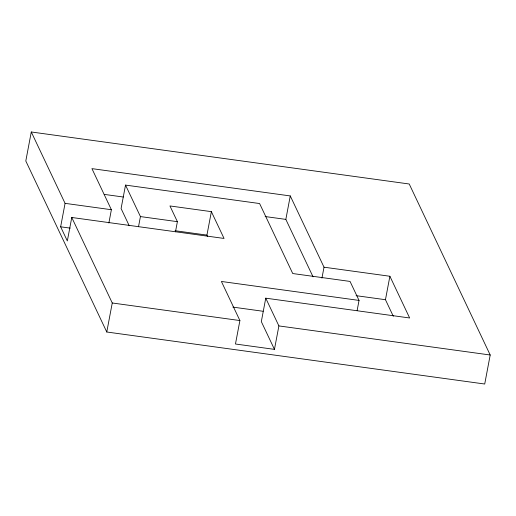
<?xml version="1.0" encoding="UTF-8"?>
<svg xmlns="http://www.w3.org/2000/svg" width="516" height="516" viewBox="0 0 516 516"><rect width="100%" height="100%" fill="white"/><g stroke="black" fill="none" stroke-linecap="round" stroke-linejoin="round"><path stroke-width="0.77" d="M31.283 131.98L25.8 160.998L106.773 332.001L484.718 384.02L490.2 355.002L409.227 183.999L31.283 131.98L65.074 203.349L60.643 226.801L67.338 240.94L71.769 217.481L224.054 238.444L211.367 211.65L169.945 205.949L177.388 221.667L175.472 231.832M108.87 223.015L111.379 209.722L91.925 168.629L290.269 195.932L324.016 267.191L321.945 278.137M357.124 310.574L359.039 300.415L350.048 281.426L292.74 273.538L259.6 203.543L125.523 185.089L121.092 208.548L129.226 225.724M106.773 332.001L112.256 302.982L71.769 217.481M138.514 226.743L140.436 216.578L125.523 185.089M207.619 236.554L206.935 235.103L211.367 211.65M359.039 300.415L221.396 281.465L239.901 320.552L235.47 344.004L274.454 349.371L278.892 325.918L265.753 298.171L409.646 317.979L389.89 276.26L324.016 267.191M265.753 298.171L261.322 321.629L274.454 349.371M313.038 276.828L285.838 219.39L290.269 195.932M393.295 316.256L385.458 299.712L389.89 276.26M104.219 194.39L123.337 197.022M265.127 216.539L285.838 219.39M65.074 203.349L111.379 209.722M140.436 216.578L177.388 221.667M175.072 230.716L206.935 235.103M60.643 226.801L70.221 228.124M356.092 295.668L385.458 299.712M232.877 307.11L263.108 311.277M112.256 302.982L239.901 320.552M278.892 325.918L490.2 355.002"/></g></svg>
